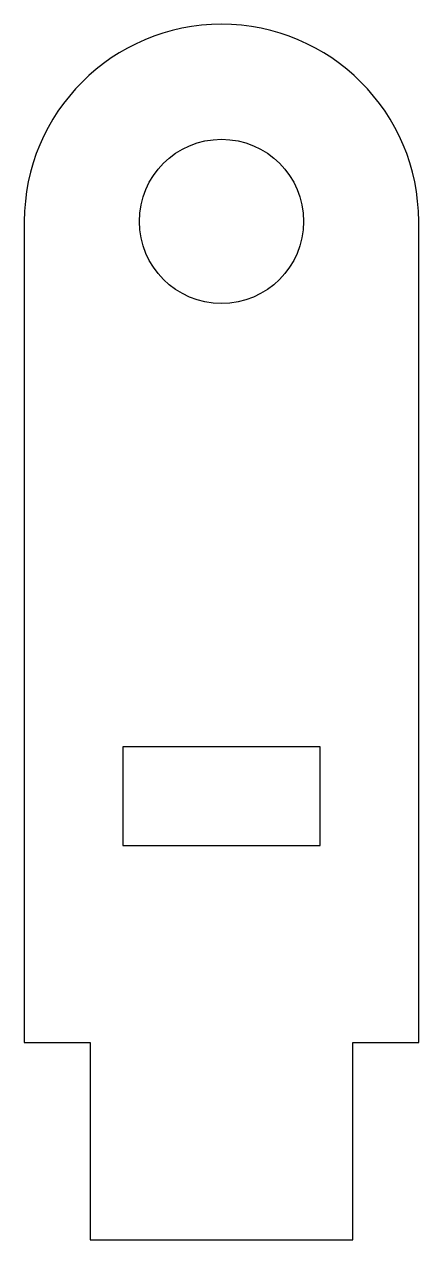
# Model space of a CAD drawing. Header units: millimetres. Extents: x -6 to 6, y -31 to 6.
import ezdxf

# ---------------------------------------------------------------- set-up
doc = ezdxf.new("R2010")
doc.units = ezdxf.units.MM

msp = doc.modelspace()

# ---------------------------------------------------------------- linework, layer by layer
at = {"color": 7, "linetype": 'Continuous', "lineweight": 25}
for p, q in [((-6, 0), (-6, -25)), ((6, -25), (6, 0)), ((3, -16), (-3, -16)), ((-3, -16), (-3, -19)), ((3, -19), (3, -16)), ((-3, -19), (3, -19)), ((-6, -25), (-4, -25)), ((-4, -25), (-4, -31)), ((4, -25), (6, -25)), ((4, -31), (4, -25)), ((-4, -31), (4, -31))]:
    msp.add_line(p, q, dxfattribs=at)
msp.add_circle((0, 0), 2.5, dxfattribs=at)
msp.add_arc((0, 0), 6, 0, 180, dxfattribs=at)

doc.saveas('drawing.dxf')
